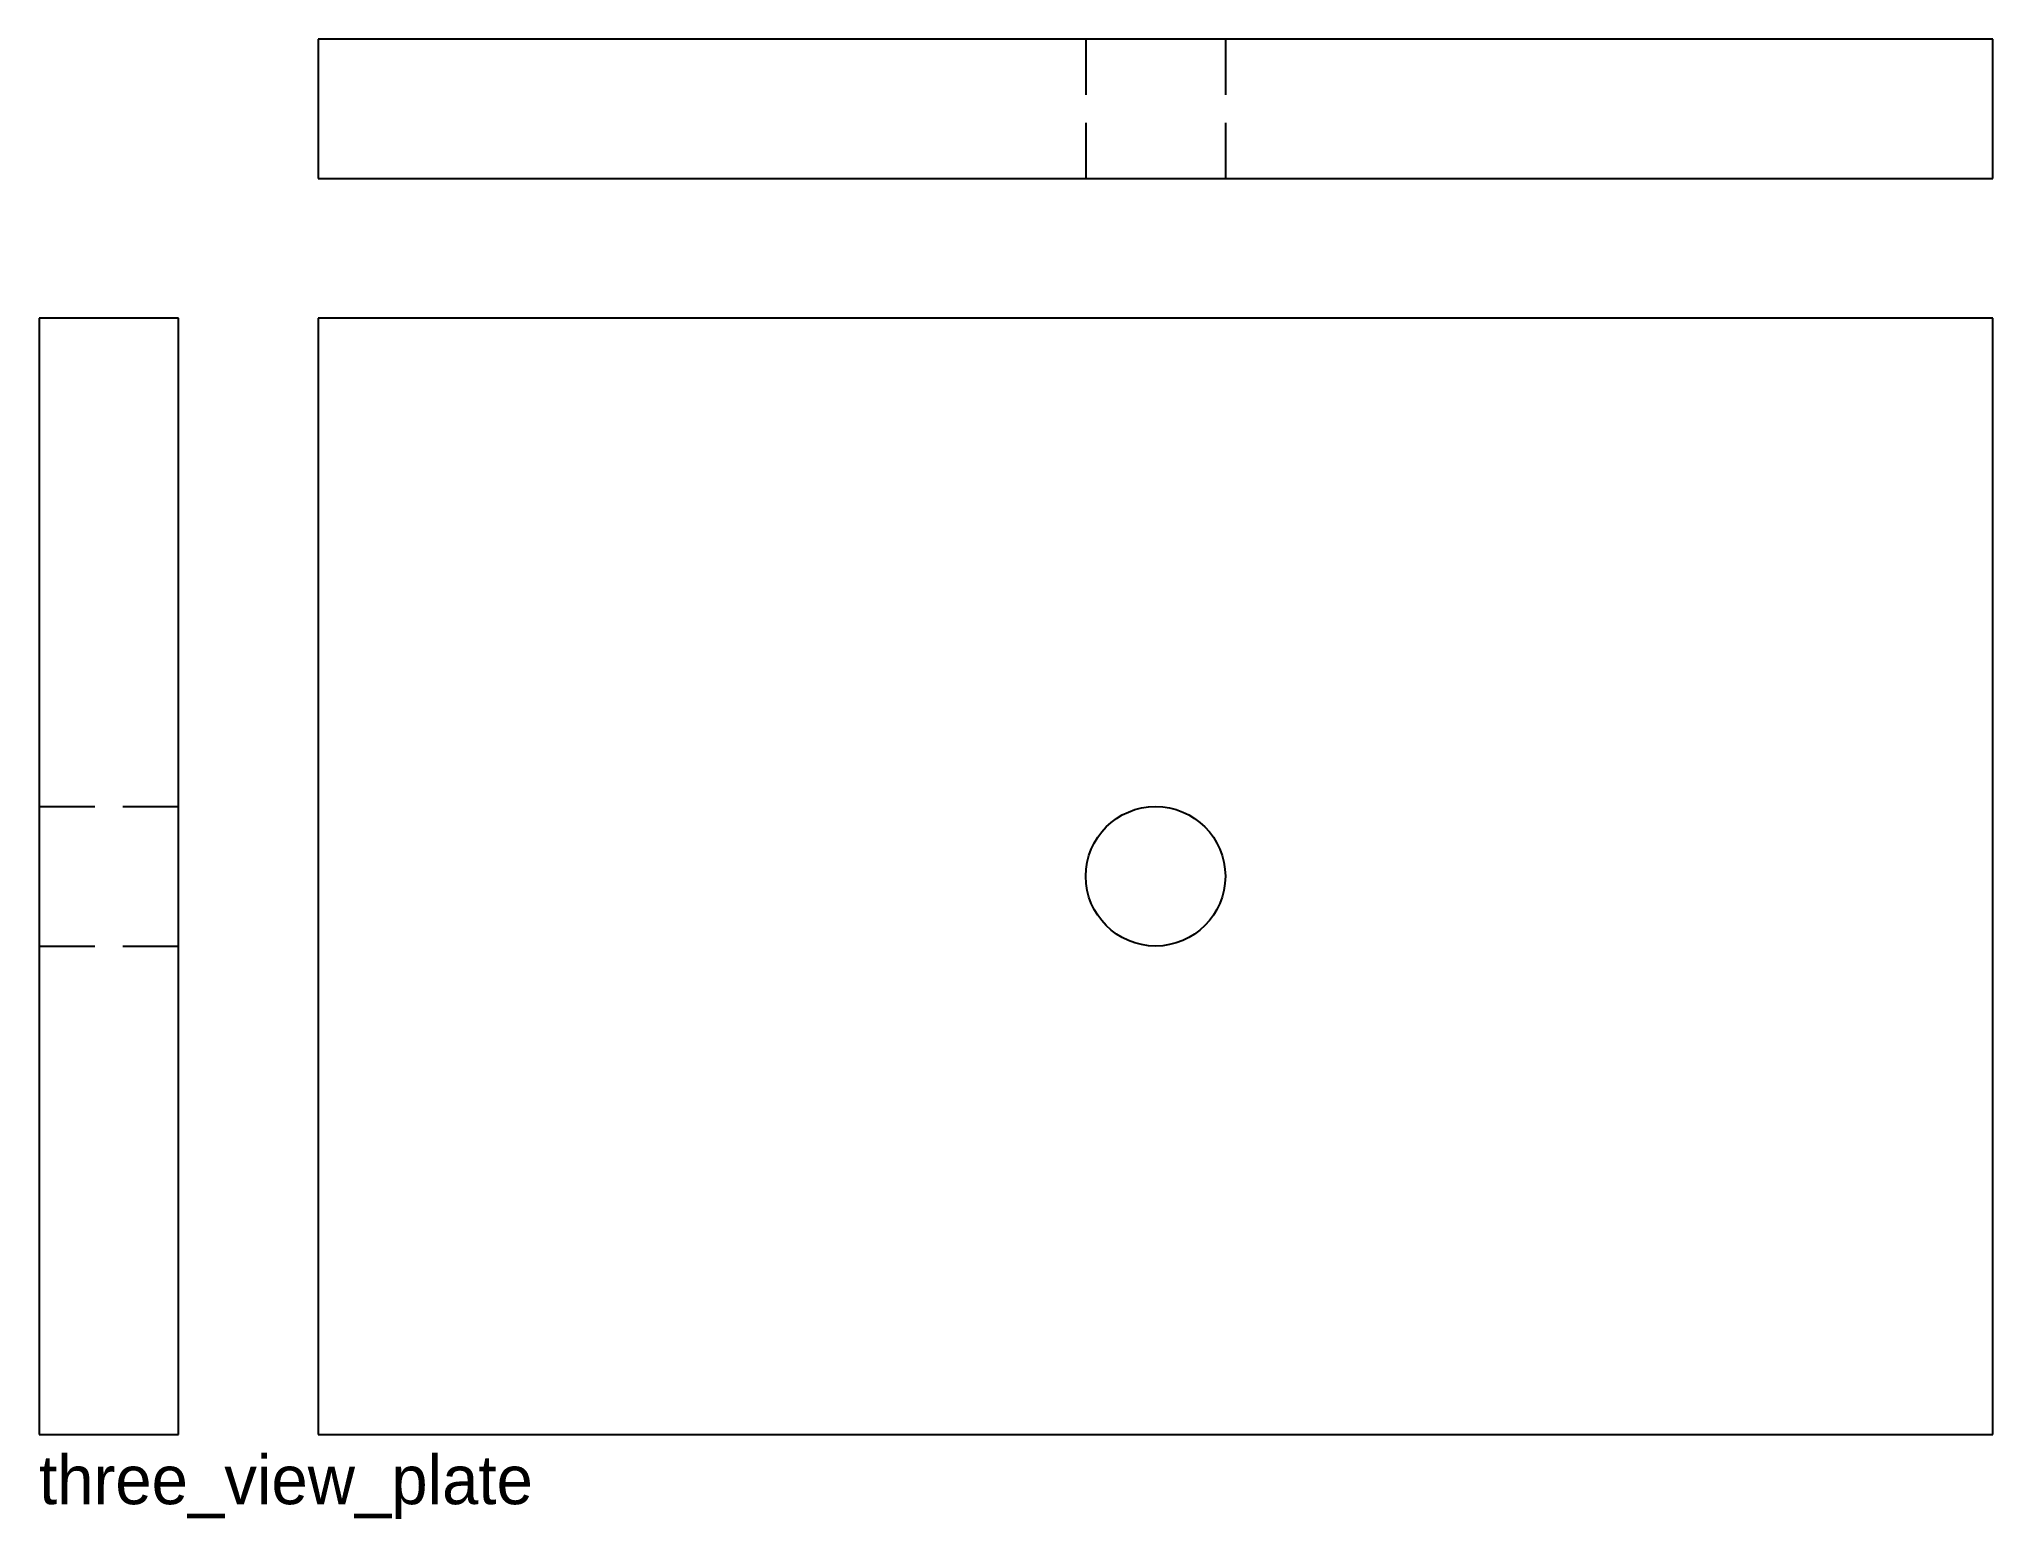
# Model space of a CAD drawing. Header units: millimetres. Extents: x 10 to 150, y 4 to 110.
import ezdxf

# ---------------------------------------------------------------- set-up
doc = ezdxf.new("R2010")
doc.units = ezdxf.units.MM
doc.linetypes.add('AICAD_DASHED', pattern=[6, 4, -2])
for name, color, linetype in [('AICAD_ANNOTATION', 7, 'CONTINUOUS'), ('AICAD_HIDDEN', 7, 'AICAD_DASHED'), ('AICAD_OBJECT', 7, 'CONTINUOUS')]:
    doc.layers.add(name, color=color, linetype=linetype)

msp = doc.modelspace()

# ---------------------------------------------------------------- linework, layer by layer
at = {"layer": 'AICAD_HIDDEN'}
for p, q in [((85, 110), (85, 100)), ((95, 110), (95, 100)), ((10, 55), (20, 55)), ((10, 45), (20, 45))]:
    msp.add_line(p, q, dxfattribs=at)
at = {"layer": 'AICAD_OBJECT'}
for p, q in [((150, 110), (30, 110)), ((30, 110), (30, 100)), ((150, 100), (150, 110)), ((30, 100), (150, 100)), ((20, 90), (10, 90)), ((10, 90), (10, 10)), ((20, 10), (20, 90)), ((150, 90), (30, 90)), ((30, 90), (30, 10)), ((150, 10), (150, 90)), ((10, 10), (20, 10)), ((30, 10), (150, 10))]:
    msp.add_line(p, q, dxfattribs=at)
msp.add_circle((90, 50), 5, dxfattribs=at)

# ---------------------------------------------------------------- texts
at = {"layer": 'AICAD_ANNOTATION'}
msp.add_text('three_view_plate', height=3.5, dxfattribs=at).set_placement((10, 5))

doc.saveas('drawing.dxf')
